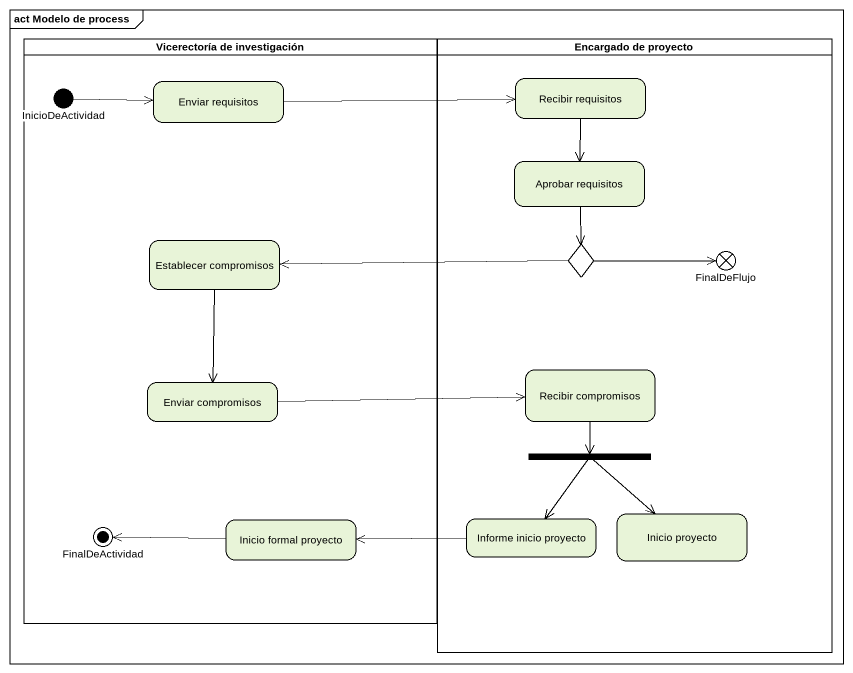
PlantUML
@startuml
mainframe act Modelo de process
hide empty description
state "Vicerectoría de investigación" as Vicerectoría_de <<partition>> {
  state InicioDeActividad <<start>>
  state "Enviar requisitos" as Enviar_requisitos
  state "Establecer compromisos" as Establecer_compromisos
  state "Enviar compromisos" as Enviar_compromisos
  state FinalDeActividad <<end>>
  state "Inicio formal proyecto" as Inicio_formal_proyecto
}
state "Encargado de proyecto" as Encargado_de_proyecto <<partition>> {
  state "Recibir requisitos" as Recibir_requisitos
  state "Aprobar requisitos" as Aprobar_requisitos
  state choice1 <<choice>>
  state FinalDeFlujo <<end>>
  state "Recibir compromisos" as Recibir_compromisos
  state fork1 <<fork>>
  state "Informe inicio proyecto" as Informe_inicio_proyecto
  state "Inicio proyecto" as Inicio_proyecto
}
InicioDeActividad -right-> Enviar_requisitos
Enviar_requisitos -right-> Recibir_requisitos
Recibir_requisitos --> Aprobar_requisitos
Aprobar_requisitos --> choice1
Establecer_compromisos --> Enviar_compromisos
choice1 -left-> Establecer_compromisos
choice1 -right-> FinalDeFlujo
Enviar_compromisos -right-> Recibir_compromisos
Recibir_compromisos --> fork1
fork1 --> Informe_inicio_proyecto
fork1 --> Inicio_proyecto
Inicio_formal_proyecto -left-> FinalDeActividad
Informe_inicio_proyecto -left-> Inicio_formal_proyecto
@enduml
